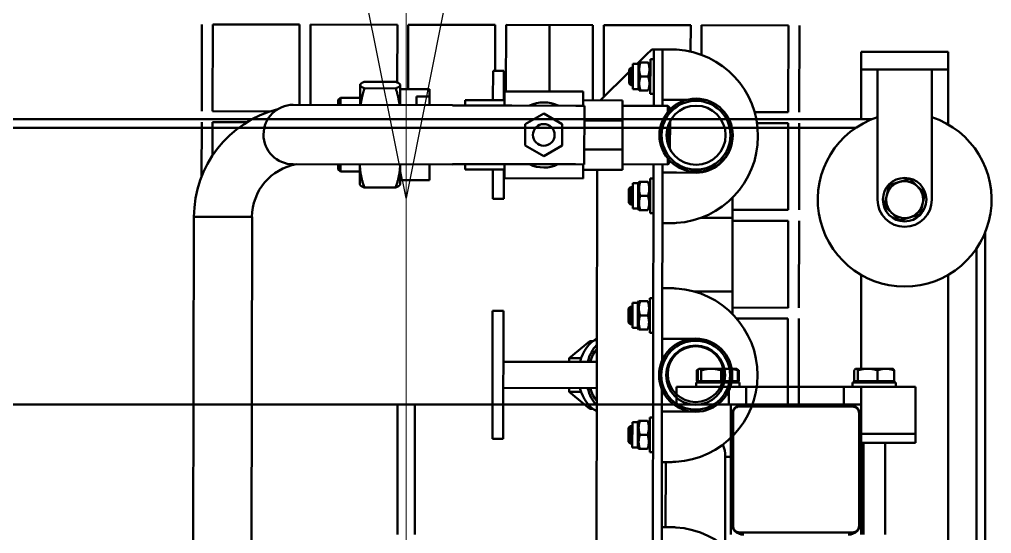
# Model space of a CAD drawing. Extents: x -3873 to 164127, y 7129 to 96529.
# Drawn here: x 51054.2 to 51501.7, y 61842.5 to 62079.3 of the extents above; entities that cross this region are included whole.
import ezdxf

# ---------------------------------------------------------------- set-up
doc = ezdxf.new("R2010")
doc.units = 0
doc.header["$PDMODE"] = 35
doc.header["$PDSIZE"] = 25
doc.layers.get('0').update_dxf_attribs({"linetype": 'CONTINUOUS'})
doc.layers.add('LAYOUT', color=90, linetype='CONTINUOUS')
doc.layers.add('LAYOUT Kromeka', color=1, linetype='CONTINUOUS', lineweight=5)
doc.layers.add('Visible (ISO)', color=7, linetype='CONTINUOUS', lineweight=50)

# ---------------------------------------------------------------- blocks, each defined once
blk = doc.blocks.new('general_Arrow')
at = {"linetype": 'Continuous'}
for p, q in [((-175, 345), (-325, 195)), ((-325, 345), (-175, 195)), ((-500, 0), (0, 100)), ((0, 100), (0, -100)), ((0, -100), (-500, 0))]:
    blk.add_line(p, q, dxfattribs=at)
blk.add_point((0, 0), dxfattribs=at)
blk = doc.blocks.new('KD43-180-CCW Feet Cutter & Unloader')
at = {"color": 3}
blk.add_lwpolyline([(815.3, 34.25), (815.3, 840, -1), (1495.8, 840), (1495.8, 34.25)], format="xyb", dxfattribs=at)
at = {"layer": 'Visible (ISO)', "color": 1}
for p, q in [((548.8, 1534.8), (548.8, 145.2)), ((552.8, 1527.39), (552.8, 152.61)), ((565.8, 360.32), (565.8, 164.64)), ((594.8, 241.9), (594.8, 284.25)), ((604.8, 241.9), (604.8, 284.25)), ((605.8, 284.25), (605.8, 278.25)), ((609.8, 283.25), (661.8, 283.25)), ((665.8, 278.25), (665.8, 284.25)), ((811.3, 278.25), (811.3, 284.25)), ((819.3, 284.25), (819.3, 278.25)), ((605.8, 230.25), (605.8, 278.25)), ((606.8, 228.25), (606.8, 280.25)), ((664.8, 280.25), (664.8, 228.25)), ((665.8, 278.25), (665.8, 230.25)), ((665.8, 278.25), (665.8, 230.25)), ((811.3, 278.25), (811.3, 230.25)), ((819.3, 278.25), (819.3, 230.25)), ((580.8, 241.9), (605.8, 241.9)), ((580.8, 241.9), (580.8, 237.9)), ((580.8, 224.25), (580.8, 237.9)), ((580.8, 237.9), (605.8, 237.9)), ((605.8, 230.25), (605.8, 224.25)), ((665.8, 224.25), (665.8, 230.25)), ((811.3, 224.25), (811.3, 230.25)), ((819.3, 230.25), (819.3, 224.25)), ((580.8, 224.25), (580.8, 216.25)), ((605.8, 216.25), (605.8, 224.25)), ((605.8, 224.25), (611.8, 224.25)), ((661.8, 225.25), (609.8, 225.25)), ((659.8, 224.25), (611.8, 224.25)), ((613.8, 224.25), (613.8, 216.25)), ((658.8, 216.25), (658.8, 224.25)), ((659.8, 224.25), (665.8, 224.25)), ((811.3, 224.25), (665.8, 224.25)), ((666.8, 224.25), (666.8, 216.25)), ((690.8, 216.25), (690.8, 224.25)), ((811.3, 224.25), (819.3, 224.25)), ((1492.3, 224.25), (819.3, 224.25)), ((605.8, 216.25), (580.8, 216.25)), ((589.8, 214.25), (589.8, 216.25)), ((613.8, 216.25), (605.8, 216.25)), ((609.8, 214.25), (609.8, 216.25)), ((658.8, 216.25), (613.8, 216.25)), ((666.8, 216.25), (658.8, 216.25)), ((661.8, 214.25), (661.8, 216.25)), ((690.8, 216.25), (666.8, 216.25)), ((681.8, 214.25), (681.8, 216.25)), ((589.8, 214.25), (609.8, 214.25)), ((590.63, 213.65), (598.24, 213.65)), ((590.63, 213.65), (590.63, 208.61)), ((592.1, 213.65), (592.1, 214.25)), ((598.24, 213.65), (607.41, 213.65)), ((598.24, 213.65), (598.24, 208.61)), ((607.41, 213.65), (607.41, 208.61)), ((607.41, 213.65), (608.97, 213.65)), ((607.5, 213.65), (607.5, 214.25)), ((608.97, 213.65), (608.97, 208.61)), ((661.8, 214.25), (681.8, 214.25)), ((662.11, 213.65), (662.63, 213.65)), ((662.11, 213.65), (662.11, 208.61)), ((662.63, 213.65), (670.24, 213.65)), ((662.63, 213.65), (662.63, 208.61)), ((664.1, 213.65), (664.1, 214.25)), ((670.24, 213.65), (679.41, 213.65)), ((670.24, 213.65), (670.24, 208.61)), ((679.41, 213.65), (679.41, 208.61)), ((679.41, 213.65), (680.97, 213.65)), ((679.5, 213.65), (679.5, 214.25)), ((680.97, 213.65), (680.97, 208.61)), ((680.97, 213.65), (681.49, 213.65)), ((681.49, 213.65), (681.49, 208.61)), ((591.3, 207.85), (591.19, 207.91)), ((591.3, 207.85), (594.43, 207.85)), ((594.43, 207.85), (602.83, 207.85)), ((602.83, 207.85), (608.19, 207.85)), ((605.8, 207.85), (605.8, 164.64)), ((608.19, 207.85), (608.3, 207.85)), ((608.3, 207.85), (608.41, 207.91)), ((663.19, 207.91), (662.7, 208.19)), ((663.3, 207.85), (663.19, 207.91)), ((663.3, 207.85), (666.43, 207.85)), ((666.43, 207.85), (674.83, 207.85)), ((674.83, 207.85), (680.19, 207.85)), ((680.19, 207.85), (680.3, 207.85)), ((680.3, 207.85), (680.41, 207.91)), ((680.41, 207.91), (680.9, 208.19)), ((573.3, 130), (573.3, 70)), ((598.3, 70), (598.3, 130)), ((565.8, 95.36), (565.8, 70)), ((608.4, 97), (1703.19, 97)), ((601, 93), (1710.6, 93)), ((605.8, 93), (605.8, 70)), ((565.8, 70), (571.8, 70)), ((565.8, 70), (565.8, 62)), ((571.8, 70), (599.8, 70)), ((573.3, 70), (598.3, 70)), ((599.8, 70), (605.8, 70)), ((605.8, 62), (605.8, 70)), ((571.8, 62), (565.8, 62)), ((571.8, 62), (599.8, 62)), ((605.8, 62), (599.8, 62))]:
    blk.add_line(p, q, dxfattribs=at)
blk.add_circle((585.8, 130), 10, dxfattribs=at)
for centre, radius, start, end in [((611.8, 278.25), 6, 90, 180), ((609.8, 280.25), 3, 90, 180), ((659.8, 278.25), 6, 0, 90), ((661.8, 280.25), 3, 0, 90), ((611.8, 230.25), 6, 180, 270), ((609.8, 228.25), 3, 180, 270), ((659.8, 230.25), 6, 270, 0), ((661.8, 228.25), 3, 270, 0), ((585.8, 130), 40, 288.21, 251.79), ((585.8, 130), 12.5, 0, 180), ((585.8, 130), 8.5, 106.6692, 166.6692), ((585.8, 130), 8.5, 46.6692, 106.6692), ((585.8, 130), 8.5, 346.6692, 46.6692), ((585.8, 130), 8.5, 166.6692, 226.6692), ((585.8, 130), 8.5, 286.6692, 346.6692), ((585.8, 130), 8.5, 226.6692, 286.6692)]:
    blk.add_arc(centre, radius, start, end, dxfattribs=at)
for points, weights in [([(590.63, 208.61), (592.67, 207.85), (594.43, 207.85)], [1, 1.0379548493, 1]), ([(591.19, 207.91), (590.93, 208.06), (590.63, 208.61)], [1.01564771729, 1.02692659257, 1]), ([(594.43, 207.85), (596.2, 207.85), (598.24, 208.61)], [1, 1.0379548493, 1]), ([(598.24, 208.61), (600.7, 207.85), (602.83, 207.85)], [1, 1.0379548493, 1]), ([(602.83, 207.85), (604.95, 207.85), (607.41, 208.61)], [1, 1.0379548493, 1]), ([(607.41, 208.61), (607.83, 207.85), (608.19, 207.85)], [1, 1.0379548493, 1]), ([(608.19, 207.85), (608.55, 207.85), (608.97, 208.61)], [1, 1.0379548493, 1]), ([(662.11, 208.61), (662.6, 208.21), (663.05, 208.02)], [1, 1.01965956375, 1.01895290532]), ([(662.63, 208.61), (664.67, 207.85), (666.43, 207.85)], [1, 1.0379548493, 1]), ([(663.19, 207.91), (662.93, 208.06), (662.63, 208.61)], [1.01564771729, 1.02692659257, 1]), ([(666.43, 207.85), (668.2, 207.85), (670.24, 208.61)], [1, 1.0379548493, 1]), ([(670.24, 208.61), (672.7, 207.85), (674.83, 207.85)], [1, 1.0379548493, 1]), ([(674.83, 207.85), (676.95, 207.85), (679.41, 208.61)], [1, 1.0379548493, 1]), ([(679.41, 208.61), (679.83, 207.85), (680.19, 207.85)], [1, 1.0379548493, 1]), ([(680.19, 207.85), (680.55, 207.85), (680.97, 208.61)], [1, 1.0379548493, 1]), ([(680.8, 208.32), (681.13, 208.45), (681.49, 208.61)], [1.01250676305, 1.00789606675, 1]), ([(681.49, 208.61), (681.18, 208.36), (680.9, 208.19)], [1, 1.01218654655, 1.01654737809]), ([(583.36, 138.14), (585.54, 138.8), (588.06, 139.55)], [1, 1.0379548493, 1]), ([(588.06, 139.55), (589.98, 137.75), (591.63, 136.18)], [1, 1.0379548493, 1]), ([(577.53, 131.96), (578.05, 134.18), (578.66, 136.74)], [1, 1.0379548493, 1]), ([(578.66, 136.74), (581.18, 137.49), (583.36, 138.14)], [1, 1.0379548493, 1]), ([(591.63, 136.18), (593.29, 134.62), (595.2, 132.82)], [1, 1.0379548493, 1]), ([(576.4, 127.18), (577, 129.74), (577.53, 131.96)], [1, 1.0379548493, 1]), ([(595.2, 132.82), (594.6, 130.26), (594.07, 128.04)], [1, 1.0379548493, 1]), ([(579.97, 123.82), (578.31, 125.38), (576.4, 127.18)], [1, 1.0379548493, 1]), ([(594.07, 128.04), (593.54, 125.82), (592.94, 123.26)], [1, 1.0379548493, 1]), ([(583.54, 120.45), (581.62, 122.25), (579.97, 123.82)], [1, 1.0379548493, 1]), ([(588.24, 121.86), (586.06, 121.2), (583.54, 120.45)], [1, 1.0379548493, 1]), ([(592.94, 123.26), (590.42, 122.51), (588.24, 121.86)], [1, 1.0379548493, 1])]:
    blk.add_rational_spline(points, weights, degree=2, dxfattribs=at)
at = {"layer": 'LAYOUT', "xscale": 0.5, "yscale": 0.5, "zscale": 0.5, "rotation": 270}
blk.add_blockref('general_Arrow', (815.3, -120.75), dxfattribs=at)
blk = doc.blocks.new('FP01_Feet_Scalder')
at = {"layer": 'Visible (ISO)', "color": 0}
for p, q in [((3244.35, -229.4), (3090.85, -229.4)), ((3244.35, -229.4), (3244.35, -256.3)), ((3263, -233), (3288, -233)), ((3293, -233), (3333, -233)), ((3288, -238), (3272.65, -238)), ((3288, -253.8), (3288, -238)), ((3293, -238), (3293, -264.41)), ((3333, -238), (3293, -238)), ((3333, -278), (3333, -238)), ((3244.35, -256.3), (3090.85, -256.3)), ((3268.65, -275.15), (3268.65, -348.46)), ((3296.05, -348.46), (3296.05, -275.15)), ((3296.05, -278), (3333, -278)), ((3333, -283), (3296.05, -283)), ((3333, -323), (3333, -283)), ((3266.35, -295.85), (3265.35, -296.85)), ((3268.65, -296.85), (3265.35, -296.85)), ((3265.35, -305.85), (3265.35, -296.85)), ((3268.65, -295.85), (3266.35, -295.85)), ((3298.35, -295.85), (3296.05, -295.85)), ((3299.35, -296.85), (3296.05, -296.85)), ((3298.35, -295.85), (3299.35, -296.85)), ((3299.35, -305.85), (3299.35, -296.85)), ((3258, -322.29), (3258, -307.9)), ((3259.35, -305.85), (3259.2, -305.93)), ((3259.35, -305.85), (3268.65, -305.85)), ((3296.05, -305.85), (3305.2, -305.85)), ((3303.7, -307.9), (3303.7, -322.29)), ((3305.2, -305.85), (3305.35, -305.85)), ((3305.35, -305.85), (3305.5, -305.93)), ((3306.7, -307.9), (3306.7, -322.29)), ((3259.35, -324.35), (3259.2, -324.26)), ((3268.65, -324.35), (3259.35, -324.35)), ((3261.4, -337.85), (3261.4, -324.35)), ((3305.2, -324.35), (3296.05, -324.35)), ((3303.31, -337.85), (3303.31, -324.35)), ((3305.35, -324.35), (3305.2, -324.35)), ((3305.35, -324.35), (3305.5, -324.26)), ((3306.4, -323), (3333, -323)), ((3333, -328), (3303.31, -328)), ((3333, -368), (3333, -328)), ((3296.05, -331.85), (3299.9, -331.85)), ((3299.9, -337.85), (3299.9, -331.85)), ((3261.4, -337.85), (3268.65, -337.85)), ((3296.05, -337.85), (3299.9, -337.85)), ((3299.9, -337.85), (3303.31, -337.85)), ((3268.85, -348.46), (3268.65, -348.46)), ((3268.85, -351.29), (3268.85, -348.46)), ((3295.85, -348.46), (3296.05, -348.46)), ((3295.85, -348.46), (3295.85, -351.29)), ((3268.85, -351.29), (3268.85, -372.95)), ((3295.85, -372.95), (3295.85, -351.29)), ((3266.35, -354.25), (3266.35, -372.35)), ((3266.35, -354.25), (3268.85, -354.25)), ((3295.85, -354.25), (3298.35, -354.25)), ((3298.35, -354.25), (3298.35, -372.35)), ((3142.35, -367.05), (3201.35, -367.05)), ((3142.35, -367.05), (3142.35, -372.05)), ((3201.35, -367.05), (3201.35, -372.05)), ((3252.85, -367.05), (3266.35, -367.05)), ((3252.85, -367.05), (3252.85, -372.05)), ((3298.35, -367.05), (3311.85, -367.05)), ((3311.85, -367.05), (3311.85, -372.05)), ((3311.85, -368), (3333, -368)), ((3142.35, -372.05), (3201.35, -372.05)), ((3165.85, -372.05), (3165.85, -415.05)), ((3177.85, -372.05), (3177.85, -415.05)), ((3252.85, -372.05), (3266.35, -372.05)), ((3268.85, -372.35), (3262.35, -372.35)), ((3262.35, -372.35), (3262.35, -408.55)), ((3268.85, -372.95), (3268.85, -375.77)), ((3268.85, -375.77), (3268.85, -405.12)), ((3302.35, -372.35), (3295.85, -372.35)), ((3295.85, -375.77), (3295.85, -372.95)), ((3295.85, -405.12), (3295.85, -375.77)), ((3298.35, -372.05), (3311.85, -372.05)), ((3302.35, -372.35), (3302.35, -408.55)), ((3333, -373), (3302.35, -373)), ((3333, -413), (3333, -373)), ((3272.54, -390.45), (3277.44, -381.95)), ((3277.44, -381.95), (3287.26, -381.95)), ((3287.26, -381.95), (3292.16, -390.45)), ((3277.44, -398.95), (3272.54, -390.45)), ((3292.16, -390.45), (3287.26, -398.95)), ((3333, -393), (3302.35, -393)), ((3164.06, -402.31), (3156.26, -411.86)), ((3164.06, -402.31), (3164.06, -407.85)), ((3165.85, -402.31), (3164.06, -402.31)), ((3179.64, -402.31), (3177.85, -402.31)), ((3179.64, -402.31), (3179.64, -407.85)), ((3187.44, -411.86), (3179.64, -402.31)), ((3287.26, -398.95), (3277.44, -398.95)), ((3268.85, -409.12), (3268.85, -405.12)), ((3295.85, -405.12), (3295.85, -409.12)), ((3268.85, -408.55), (3262.35, -408.55)), ((3266.35, -426.65), (3266.35, -408.55)), ((3268.85, -409.12), (3295.85, -409.12)), ((3275.72, -426.65), (3275.72, -409.12)), ((3288.98, -426.65), (3288.98, -409.12)), ((3302.35, -408.55), (3295.85, -408.55)), ((3298.35, -426.65), (3298.35, -408.55)), ((3266.35, -415.05), (3077.85, -415.05)), ((3156.26, -411.86), (3156.26, -413.31)), ((3187.44, -411.86), (3187.44, -413.31)), ((3298.35, -413), (3333, -413)), ((3298.35, -416.55), (3311.45, -429.65)), ((3333, -418), (3299.8, -418)), ((3333, -458), (3333, -418)), ((3266.35, -426.65), (3275.72, -426.65)), ((3268.9, -447.55), (3268.9, -426.65)), ((3275.72, -426.65), (3288.98, -426.65)), ((3288.98, -426.65), (3298.35, -426.65)), ((3295.8, -447.55), (3295.8, -426.65)), ((3138.55, -433.95), (3137.85, -434.35)), ((3150.15, -431.45), (3138.55, -431.45)), ((3138.55, -433.95), (3138.55, -431.45)), ((3150.15, -433.95), (3138.55, -433.95)), ((3141.12, -429.65), (3140.35, -430.41)), ((3140.35, -430.41), (3148.35, -430.41)), ((3140.35, -431.45), (3140.35, -430.41)), ((3147.58, -429.65), (3141.12, -429.65)), ((3147.58, -429.65), (3148.35, -430.41)), ((3148.35, -431.45), (3148.35, -430.41)), ((3150.15, -433.95), (3150.15, -431.45)), ((3150.15, -433.95), (3150.85, -434.35)), ((3193.55, -433.95), (3192.85, -434.35)), ((3205.15, -431.45), (3193.55, -431.45)), ((3193.55, -433.95), (3193.55, -431.45)), ((3205.15, -433.95), (3193.55, -433.95)), ((3196.12, -429.65), (3195.35, -430.41)), ((3195.35, -430.41), (3203.35, -430.41)), ((3195.35, -431.45), (3195.35, -430.41)), ((3202.58, -429.65), (3196.12, -429.65)), ((3202.58, -429.65), (3203.35, -430.41)), ((3203.35, -431.45), (3203.35, -430.41)), ((3205.15, -433.95), (3205.15, -431.45)), ((3205.15, -433.95), (3205.85, -434.35)), ((3248.55, -433.95), (3247.85, -434.35)), ((3260.15, -431.45), (3248.55, -431.45)), ((3248.55, -433.95), (3248.55, -431.45)), ((3260.15, -433.95), (3248.55, -433.95)), ((3251.12, -429.65), (3250.35, -430.41)), ((3250.35, -430.41), (3258.35, -430.41)), ((3250.35, -431.45), (3250.35, -430.41)), ((3257.58, -429.65), (3251.12, -429.65)), ((3257.58, -429.65), (3258.35, -430.41)), ((3258.35, -431.45), (3258.35, -430.41)), ((3260.15, -433.95), (3260.15, -431.45)), ((3260.15, -433.95), (3260.85, -434.35)), ((3303.55, -433.95), (3302.85, -434.35)), ((3315.15, -431.45), (3303.55, -431.45)), ((3303.55, -433.95), (3303.55, -431.45)), ((3315.15, -433.95), (3303.55, -433.95)), ((3306.12, -429.65), (3305.35, -430.41)), ((3305.35, -430.41), (3313.35, -430.41)), ((3305.35, -431.45), (3305.35, -430.41)), ((3312.58, -429.65), (3306.12, -429.65)), ((3312.58, -429.65), (3313.35, -430.41)), ((3313.35, -431.45), (3313.35, -430.41)), ((3315.15, -433.95), (3315.15, -431.45)), ((3315.15, -433.35), (3319.35, -437.55)), ((3315.15, -433.95), (3315.85, -434.35)), ((3137.85, -434.35), (3137.85, -434.93)), ((3137.85, -438.46), (3137.85, -434.93)), ((3144.35, -438.46), (3144.35, -434.93)), ((3150.85, -434.93), (3150.85, -434.35)), ((3150.85, -438.46), (3150.85, -434.93)), ((3192.85, -434.35), (3192.85, -434.93)), ((3192.85, -438.46), (3192.85, -434.93)), ((3199.35, -438.46), (3199.35, -434.93)), ((3205.85, -434.93), (3205.85, -434.35)), ((3205.85, -438.46), (3205.85, -434.93)), ((3247.85, -434.35), (3247.85, -434.93)), ((3247.85, -438.46), (3247.85, -434.93)), ((3254.35, -438.46), (3254.35, -434.93)), ((3260.85, -434.93), (3260.85, -434.35)), ((3260.85, -438.46), (3260.85, -434.93)), ((3302.85, -434.35), (3302.85, -434.93)), ((3302.85, -438.46), (3302.85, -434.93)), ((3309.35, -438.46), (3309.35, -434.93)), ((3315.85, -434.93), (3315.85, -434.35)), ((3315.85, -438.46), (3315.85, -434.93)), ((3319.35, -437.55), (3321.85, -440.05)), ((3268.9, -441.05), (3075.3, -441.05)), ((3152.35, -439.45), (3136.35, -439.45)), ((3136.35, -441.05), (3136.35, -439.45)), ((3138.55, -439.45), (3137.85, -439.04)), ((3150.15, -439.45), (3150.85, -439.04)), ((3152.35, -441.05), (3152.35, -439.45)), ((3207.35, -439.45), (3191.35, -439.45)), ((3191.35, -441.05), (3191.35, -439.45)), ((3193.55, -439.45), (3192.85, -439.04)), ((3205.15, -439.45), (3205.85, -439.04)), ((3207.35, -441.05), (3207.35, -439.45)), ((3262.35, -439.45), (3246.35, -439.45)), ((3246.35, -441.05), (3246.35, -439.45)), ((3248.55, -439.45), (3247.85, -439.04)), ((3260.15, -439.45), (3260.85, -439.04)), ((3262.35, -441.05), (3262.35, -439.45)), ((3321.85, -441.05), (3295.8, -441.05)), ((3317.35, -439.45), (3301.35, -439.45)), ((3301.35, -441.05), (3301.35, -439.45)), ((3303.55, -439.45), (3302.85, -439.04)), ((3315.15, -439.45), (3315.85, -439.04)), ((3317.35, -441.05), (3317.35, -439.45)), ((3321.85, -440.05), (3321.85, -441.05)), ((3321.85, -441.05), (3321.85, -445.05)), ((3165.24, -445.05), (3075.3, -445.05)), ((3101.85, -445.05), (3101.85, -449.05)), ((3131.85, -446.85), (3101.85, -446.85)), ((3131.85, -445.05), (3131.85, -449.05)), ((3155.1, -451.55), (3155.1, -445.05)), ((3268.9, -445.05), (3178.46, -445.05)), ((3188.6, -445.05), (3188.6, -451.55)), ((3211.85, -445.05), (3211.85, -449.05)), ((3241.85, -445.05), (3241.85, -449.05)), ((3265.1, -451.55), (3265.1, -445.05)), ((3321.85, -445.05), (3295.8, -445.05)), ((3298.6, -445.05), (3298.6, -451.55)), ((3321.85, -445.05), (3321.85, -449.05)), ((3155.1, -451.55), (3155.1, -458.71)), ((3188.6, -458.71), (3188.6, -451.55)), ((3265.1, -451.55), (3265.1, -460.55)), ((3271.63, -447.55), (3268.9, -447.55)), ((3269.9, -448.55), (3268.9, -447.55)), ((3269.9, -448.55), (3270.52, -448.55)), ((3275.95, -448.55), (3288.75, -448.55)), ((3286.34, -447.55), (3278.36, -447.55)), ((3295.8, -447.55), (3293.07, -447.55)), ((3294.18, -448.55), (3294.8, -448.55)), ((3294.8, -448.55), (3295.8, -447.55)), ((3298.6, -456.09), (3298.6, -451.55)), ((3210.35, -477.4), (3210.35, -459.9)), ((3210.35, -477.4), (3210.35, -459.9)), ((3265.1, -460.55), (3265.5, -460.55)), ((3320.83, -458), (3333, -458)), ((3244.35, -462.96), (3244.35, -477.4)), ((3244.35, -462.96), (3244.35, -477.4)), ((3333, -463), (3319.34, -463)), ((3333, -503), (3333, -463)), ((3092.91, -474.25), (3134.4, -474.25)), ((3134.35, -477.4), (3134.35, -474.25)), ((3134.35, -477.4), (3143.63, -477.4)), ((3200.07, -477.4), (3210.35, -477.4)), ((3203, -477.4), (3203, -503)), ((3244.35, -477.4), (3210.35, -477.4)), ((3243, -503), (3243, -477.4)), ((3253.63, -477.4), (3244.35, -477.4)), ((3248, -477.4), (3248, -503)), ((3198, -503), (3198, -479.31)), ((3158, -486.57), (3158, -503)), ((3293, -487.46), (3293, -503)), ((3288, -503), (3288, -488.57)), ((3158, -503), (3198, -503)), ((3203, -503), (3243, -503)), ((3248, -503), (3288, -503)), ((3293, -503), (3333, -503)), ((3198, -508), (3158, -508)), ((3243, -508), (3203, -508)), ((3288, -508), (3248, -508)), ((3333, -508), (3293, -508))]:
    blk.add_line(p, q, dxfattribs=at)
for centre, radius in [((3282.35, -390.45), 5), ((3171.85, -460.55), 16.85), ((3171.85, -460.55), 15.85), ((3171.85, -460.55), 13.6), ((3282.35, -460.55), 16.85), ((3282.35, -460.55), 15.85), ((3282.35, -460.55), 13.6), ((3172.35, -460.55), 12.85)]:
    blk.add_circle(centre, radius, dxfattribs=at)
for centre, radius, start, end in [((3244.35, -280.85), 51.35, 14.393, 90), ((3244.35, -280.85), 24.65, 9.6667, 90), ((3282.35, -275.15), 13.7, 0, 180), ((3282.35, -390.45), 15, 154.1581, 205.8419), ((3282.35, -390.45), 15, 334.1581, 25.8419), ((3061.85, -449.05), 40, 183.5833, 356.4167), ((3171.85, -449.05), 40, 183.5833, 356.4167), ((3281.85, -449.05), 40, 183.5833, 356.4167), ((3281.85, -460.55), 16.75, 180, 259.2997), ((3134.4, -460.55), 13.7, 270, 293.6203)]:
    blk.add_arc(centre, radius, start, end, dxfattribs=at)
at = {"layer": 'Visible (ISO)', "color": 0, "extrusion": (0, 0, -1)}
for centre, major_axis, start_param, end_param in [((3171.85, -418.93), (-17.5, 0), 0.319337, 1.22084), ((3171.85, -422.47), (-17.5, 0), 0.643066, 1.22084), ((3171.85, -418.93), (17.5, 0), 5.062346, 5.963848), ((3171.85, -422.47), (-17.5, 0), 1.920753, 2.498527), ((3171.85, -422.47), (-16, 0), 0.715333, 1.1864), ((3171.85, -422.47), (-16, 0), 1.955193, 2.426259)]:
    blk.add_ellipse(centre, major_axis=major_axis, ratio=0.707107, start_param=start_param, end_param=end_param, dxfattribs=at)
at = {"layer": 'Visible (ISO)', "color": 0}
for points, weights in [([(3268.65, -305.85), (3263.71, -305.85), (3258, -307.9)], [1.73423807838, 1.73391342947, 1.60972617624]), ([(3258, -307.9), (3258.64, -306.25), (3259.2, -305.93)], [1.60972617624, 1.70793816697, 1.72868343332]), ([(3303.7, -307.9), (3299.65, -306.62), (3296.05, -306.15)], [1.60972617624, 1.68498939697, 1.714758865]), ([(3305.2, -305.85), (3304.51, -305.85), (3303.7, -307.9)], [1.7342389293, 1.7342389293, 1.60972617624]), ([(3306.7, -307.9), (3305.9, -305.85), (3305.2, -305.85)], [1.60972617624, 1.7342389293, 1.7342389293]), ([(3259.2, -324.26), (3258.64, -323.94), (3258, -322.29)], [1.72868343328, 1.70793816689, 1.60972617635]), ([(3258, -322.29), (3263.71, -324.34), (3268.65, -324.35)], [1.60972617617, 1.73391342947, 1.73423807838]), ([(3296.05, -324.04), (3299.65, -323.57), (3303.7, -322.29)], [1.714758865, 1.68498939695, 1.60972617615]), ([(3303.7, -322.29), (3304.51, -324.35), (3305.2, -324.35)], [1.6097261763, 1.7342389293, 1.7342389293]), ([(3305.2, -324.35), (3305.9, -324.35), (3306.7, -322.29)], [1.7342389293, 1.7342389293, 1.60972617615]), ([(3137.85, -434.93), (3141.1, -433.85), (3144.35, -434.93)], [1, 1.15470053838, 1]), ([(3144.35, -438.46), (3141.1, -439.54), (3137.85, -438.46)], [1, 1.15470053838, 1]), ([(3144.35, -434.93), (3147.6, -433.85), (3150.85, -434.93)], [1, 1.15470053838, 1]), ([(3150.85, -438.46), (3147.6, -439.54), (3144.35, -438.46)], [1, 1.15470053838, 1]), ([(3192.85, -434.93), (3196.1, -433.85), (3199.35, -434.93)], [1, 1.15470053838, 1]), ([(3199.35, -438.46), (3196.1, -439.54), (3192.85, -438.46)], [1, 1.15470053838, 1]), ([(3199.35, -434.93), (3202.6, -433.85), (3205.85, -434.93)], [1, 1.15470053838, 1]), ([(3205.85, -438.46), (3202.6, -439.54), (3199.35, -438.46)], [1, 1.15470053838, 1]), ([(3247.85, -434.93), (3251.1, -433.85), (3254.35, -434.93)], [1, 1.15470053838, 1]), ([(3254.35, -438.46), (3251.1, -439.54), (3247.85, -438.46)], [1, 1.15470053838, 1]), ([(3254.35, -434.93), (3257.6, -433.85), (3260.85, -434.93)], [1, 1.15470053838, 1]), ([(3260.85, -438.46), (3257.6, -439.54), (3254.35, -438.46)], [1, 1.15470053838, 1]), ([(3302.85, -434.93), (3306.1, -433.85), (3309.35, -434.93)], [1, 1.15470053838, 1]), ([(3309.35, -438.46), (3306.1, -439.54), (3302.85, -438.46)], [1, 1.15470053838, 1]), ([(3309.35, -434.93), (3312.6, -433.85), (3315.85, -434.93)], [1, 1.15470053838, 1]), ([(3315.85, -438.46), (3312.6, -439.54), (3309.35, -438.46)], [1, 1.15470053838, 1])]:
    blk.add_rational_spline(points, weights, degree=2, dxfattribs=at)
for points in [[(3101.85, -449.05), (3101.85, -449.45), (3101.84, -449.85), (3101.83, -450.27), (3101.82, -450.69), (3101.8, -451.11), (3101.77, -451.55)], [(3131.93, -451.55), (3131.9, -451.11), (3131.88, -450.69), (3131.87, -450.27), (3131.86, -449.85), (3131.85, -449.45), (3131.85, -449.05)], [(3211.85, -449.05), (3211.85, -449.45), (3211.84, -449.85), (3211.83, -450.27), (3211.82, -450.69), (3211.8, -451.11), (3211.77, -451.55)], [(3241.93, -451.55), (3241.9, -451.11), (3241.88, -450.69), (3241.87, -450.27), (3241.86, -449.85), (3241.85, -449.45), (3241.85, -449.05)], [(3321.85, -449.05), (3321.85, -449.45), (3321.84, -449.85), (3321.83, -450.27), (3321.82, -450.69), (3321.8, -451.11), (3321.77, -451.55)]]:
    blk.add_open_spline(points, degree=3, knots=[0, 0, 0, 0, 0.001275354, 0.001275354, 0.001275354, 0.002550709, 0.002550709, 0.002550709, 0.002550709], dxfattribs=at)

msp = doc.modelspace()

# ---------------------------------------------------------------- block references
at = {"layer": 'LAYOUT Kromeka', "color": 6, "ltscale": 20, "rotation": 180}
msp.add_blockref('KD43-180-CCW Feet Cutter & Unloader', (52047.45, 62126.3), dxfattribs=at)
at = {"layer": 'LAYOUT Kromeka', "rotation": 89.90410115215707}
msp.add_blockref('FP01_Feet_Scalder', (50899.6, 58744.4), dxfattribs=at)

doc.saveas('drawing.dxf')
